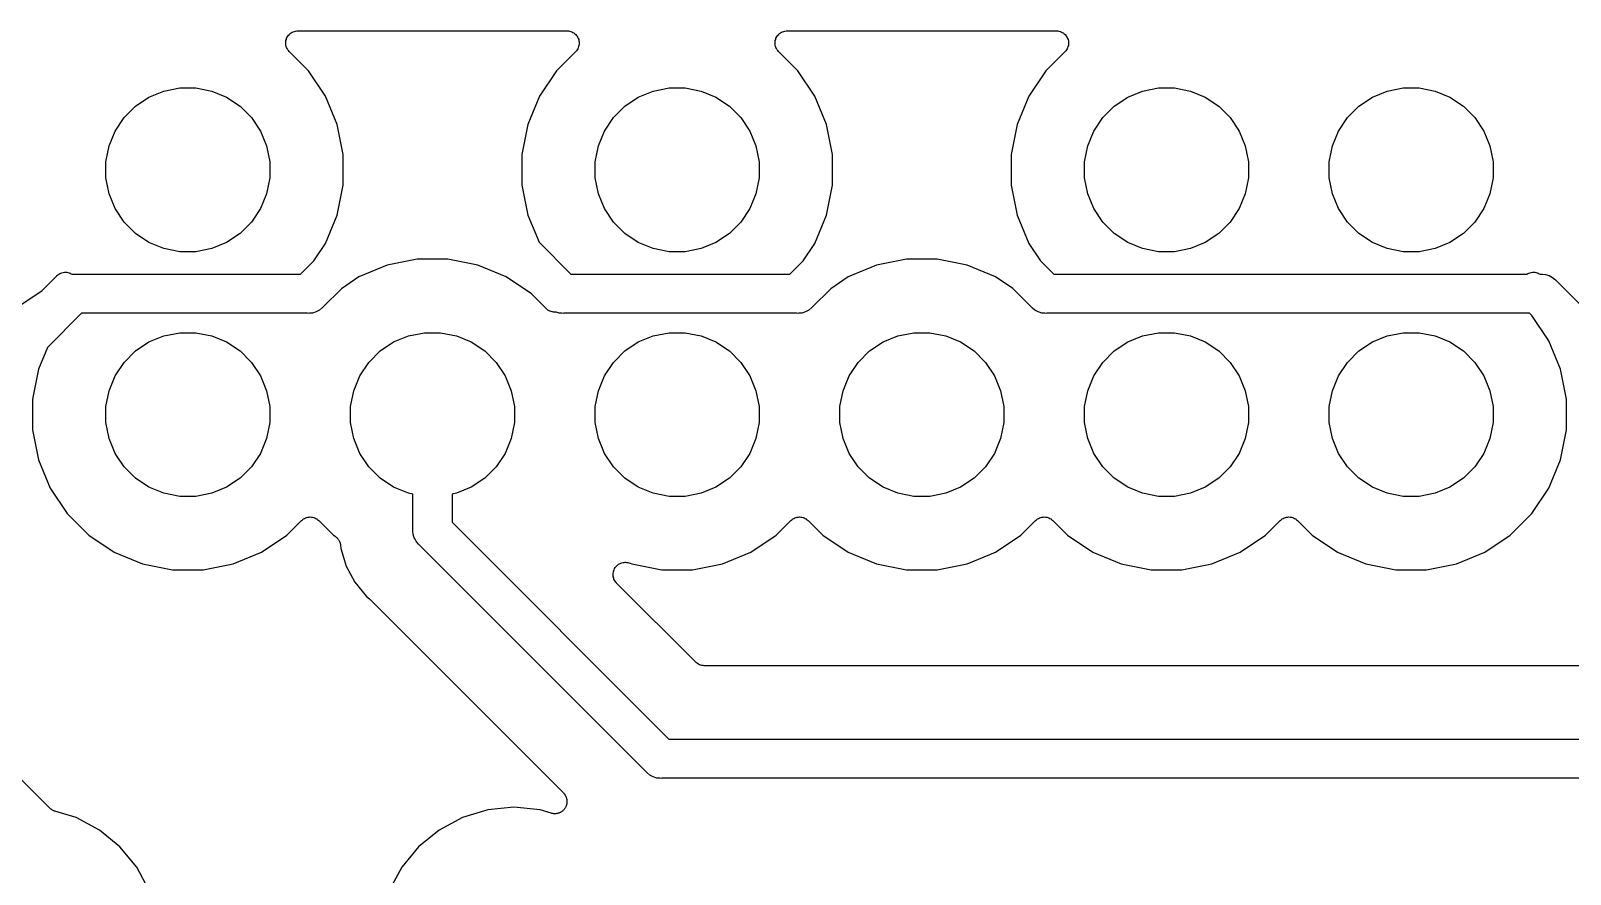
# Model space of a CAD drawing. Extents: x 122.4 to 185.8, y -118.8 to -64.3.
# Drawn here: x 161.35 to 177.33, y -73.08 to -64.33 of the extents above; entities that cross this region are included whole.
import ezdxf

# ---------------------------------------------------------------- set-up
doc = ezdxf.new("R2010")
doc.units = 0
doc.layers.add('BLACK', color=7, linetype='CONTINUOUS')

msp = doc.modelspace()

# ---------------------------------------------------------------- linework, layer by layer
at = {"layer": 'BLACK', "linetype": 'CONTINUOUS'}
for p, q in [((164.01, -64.4044), (164.016, -64.3937)), ((164.016, -64.3937), (164.022, -64.383)), ((164.022, -64.3826), (164.03, -64.3732)), ((164.022, -64.3828), (164.022, -64.3826)), ((164.022, -64.383), (164.022, -64.3828)), ((164.03, -64.3732), (164.038, -64.3639)), ((164.038, -64.3636), (164.048, -64.3559)), ((164.038, -64.3637), (164.038, -64.3636)), ((164.038, -64.3639), (164.038, -64.3637)), ((164.048, -64.3559), (164.057, -64.3482)), ((164.057, -64.348), (164.068, -64.3423)), ((164.057, -64.3481), (164.057, -64.348)), ((164.057, -64.3482), (164.057, -64.3481)), ((164.068, -64.3423), (164.079, -64.3366)), ((164.079, -64.3364), (164.091, -64.333)), ((164.079, -64.3365), (164.079, -64.3364)), ((164.079, -64.3366), (164.079, -64.3365)), ((164.091, -64.333), (164.103, -64.3294)), ((164.103, -64.3293), (164.115, -64.3282)), ((164.103, -64.3294), (164.103, -64.3293)), ((164.103, -64.3294), (164.103, -64.3294)), ((164.115, -64.3282), (164.127, -64.327)), ((164.127, -64.327), (166.921, -64.327)), ((166.921, -64.327), (166.922, -64.327)), ((166.922, -64.327), (166.922, -64.327)), ((166.922, -64.327), (166.922, -64.327)), ((166.922, -64.327), (166.922, -64.327)), ((166.922, -64.327), (166.935, -64.3284)), ((166.935, -64.3284), (166.947, -64.3297)), ((166.947, -64.3297), (166.947, -64.3297)), ((166.947, -64.3297), (166.947, -64.3298)), ((166.947, -64.3298), (166.959, -64.3335)), ((166.959, -64.3335), (166.97, -64.3371)), ((166.97, -64.3371), (166.97, -64.3372)), ((166.97, -64.3372), (166.971, -64.3373)), ((166.971, -64.3373), (166.982, -64.3432)), ((166.982, -64.3432), (166.992, -64.349)), ((166.992, -64.349), (166.992, -64.3491)), ((166.992, -64.3491), (166.992, -64.3492)), ((166.992, -64.3492), (167.002, -64.3572)), ((167.002, -64.3572), (167.011, -64.3648)), ((167.011, -64.3648), (167.011, -64.365)), ((167.011, -64.365), (167.011, -64.3651)), ((167.011, -64.3651), (167.019, -64.3748)), ((167.019, -64.3748), (167.027, -64.3841)), ((167.027, -64.3841), (167.027, -64.3843)), ((167.027, -64.3843), (167.027, -64.3845)), ((167.027, -64.3845), (167.033, -64.3954)), ((167.033, -64.3954), (167.038, -64.406)), ((169.09, -64.4044), (169.096, -64.3937)), ((169.096, -64.3937), (169.102, -64.383)), ((169.102, -64.3826), (169.11, -64.3732)), ((169.102, -64.3828), (169.102, -64.3826)), ((169.102, -64.383), (169.102, -64.3828)), ((169.11, -64.3732), (169.118, -64.3639)), ((169.118, -64.3636), (169.128, -64.3559)), ((169.118, -64.3637), (169.118, -64.3636)), ((169.118, -64.3639), (169.118, -64.3637)), ((169.128, -64.3559), (169.137, -64.3482)), ((169.137, -64.348), (169.148, -64.3423)), ((169.137, -64.3481), (169.137, -64.348)), ((169.137, -64.3482), (169.137, -64.3481)), ((169.148, -64.3423), (169.159, -64.3366)), ((169.159, -64.3364), (169.171, -64.333)), ((169.159, -64.3365), (169.159, -64.3364)), ((169.159, -64.3366), (169.159, -64.3365)), ((169.171, -64.333), (169.183, -64.3294)), ((169.183, -64.3293), (169.195, -64.3282)), ((169.183, -64.3294), (169.183, -64.3293)), ((169.183, -64.3294), (169.183, -64.3294)), ((169.195, -64.3282), (169.207, -64.327)), ((169.207, -64.327), (172.001, -64.327)), ((172.001, -64.327), (172.002, -64.327)), ((172.002, -64.327), (172.002, -64.327)), ((172.002, -64.327), (172.002, -64.327)), ((172.002, -64.327), (172.002, -64.327)), ((172.002, -64.327), (172.015, -64.3284)), ((172.015, -64.3284), (172.027, -64.3297)), ((172.027, -64.3297), (172.027, -64.3297)), ((172.027, -64.3297), (172.027, -64.3298)), ((172.027, -64.3298), (172.039, -64.3335)), ((172.039, -64.3335), (172.05, -64.3371)), ((172.05, -64.3371), (172.05, -64.3372)), ((172.05, -64.3372), (172.051, -64.3373)), ((172.051, -64.3373), (172.062, -64.3432)), ((172.062, -64.3432), (172.072, -64.349)), ((172.072, -64.349), (172.072, -64.3491)), ((172.072, -64.3491), (172.072, -64.3492)), ((172.072, -64.3492), (172.082, -64.3572)), ((172.082, -64.3572), (172.091, -64.3648)), ((172.091, -64.3648), (172.091, -64.365)), ((172.091, -64.365), (172.091, -64.3651)), ((172.091, -64.3651), (172.099, -64.3748)), ((172.099, -64.3748), (172.107, -64.3841)), ((172.107, -64.3841), (172.107, -64.3843)), ((172.107, -64.3843), (172.107, -64.3845)), ((172.107, -64.3845), (172.113, -64.3954)), ((172.113, -64.3954), (172.118, -64.406)), ((164, -64.4527), (164.002, -64.4406)), ((164, -64.4529), (164, -64.4527)), ((164, -64.4531), (164, -64.4529)), ((164.001, -64.4652), (164, -64.4531)), ((164.002, -64.4774), (164.001, -64.4652)), ((164.002, -64.4406), (164.003, -64.4285)), ((164.003, -64.4776), (164.002, -64.4774)), ((164.003, -64.428), (164.007, -64.4164)), ((164.003, -64.4282), (164.003, -64.428)), ((164.003, -64.4285), (164.003, -64.4282)), ((164.003, -64.4778), (164.003, -64.4776)), ((164.006, -64.4893), (164.003, -64.4778)), ((164.009, -64.5012), (164.006, -64.4893)), ((164.007, -64.4164), (164.01, -64.4048)), ((164.01, -64.5014), (164.009, -64.5012)), ((164.01, -64.4046), (164.01, -64.4044)), ((164.01, -64.4048), (164.01, -64.4046)), ((164.01, -64.5016), (164.01, -64.5014)), ((164.015, -64.5124), (164.01, -64.5016)), ((164.021, -64.5232), (164.015, -64.5124)), ((164.021, -64.5233), (164.021, -64.5232)), ((164.021, -64.5235), (164.021, -64.5233)), ((164.029, -64.533), (164.021, -64.5235)), ((164.036, -64.5425), (164.029, -64.533)), ((164.037, -64.5428), (164.036, -64.5425)), ((164.037, -64.5429), (164.037, -64.5428)), ((164.038, -64.5438), (164.037, -64.5429)), ((164.037, -64.5429), (164.037, -64.5429)), ((164.236, -64.7424), (164.038, -64.5438)), ((167.01, -64.5438), (166.812, -64.7424)), ((167.018, -64.5344), (167.01, -64.5438)), ((167.026, -64.525), (167.018, -64.5344)), ((167.032, -64.514), (167.026, -64.5246)), ((167.026, -64.5246), (167.026, -64.5248)), ((167.026, -64.5248), (167.026, -64.525)), ((167.038, -64.5032), (167.032, -64.514)), ((167.038, -64.406), (167.038, -64.4062)), ((167.038, -64.4062), (167.038, -64.4064)), ((167.038, -64.4064), (167.042, -64.4181)), ((167.041, -64.4913), (167.038, -64.5028)), ((167.038, -64.5028), (167.038, -64.503)), ((167.038, -64.503), (167.038, -64.5032)), ((167.045, -64.4795), (167.041, -64.4913)), ((167.042, -64.4181), (167.045, -64.4298)), ((167.045, -64.4298), (167.045, -64.43)), ((167.045, -64.43), (167.045, -64.4302)), ((167.045, -64.4302), (167.047, -64.4424)), ((167.046, -64.4671), (167.045, -64.4791)), ((167.045, -64.4791), (167.045, -64.4793)), ((167.045, -64.4793), (167.045, -64.4795)), ((167.048, -64.4549), (167.046, -64.4671)), ((167.047, -64.4424), (167.048, -64.4544)), ((167.048, -64.4544), (167.048, -64.4547)), ((167.048, -64.4547), (167.048, -64.4549)), ((169.08, -64.4527), (169.082, -64.4406)), ((169.08, -64.4529), (169.08, -64.4527)), ((169.08, -64.4531), (169.08, -64.4529)), ((169.081, -64.4652), (169.08, -64.4531)), ((169.082, -64.4774), (169.081, -64.4652)), ((169.082, -64.4406), (169.083, -64.4285)), ((169.083, -64.4776), (169.082, -64.4774)), ((169.083, -64.428), (169.087, -64.4164)), ((169.083, -64.4282), (169.083, -64.428)), ((169.083, -64.4285), (169.083, -64.4282)), ((169.083, -64.4778), (169.083, -64.4776)), ((169.086, -64.4893), (169.083, -64.4778)), ((169.089, -64.5012), (169.086, -64.4893)), ((169.087, -64.4164), (169.09, -64.4048)), ((169.09, -64.5014), (169.089, -64.5012)), ((169.09, -64.4046), (169.09, -64.4044)), ((169.09, -64.4048), (169.09, -64.4046)), ((169.09, -64.5016), (169.09, -64.5014)), ((169.095, -64.5124), (169.09, -64.5016)), ((169.101, -64.5232), (169.095, -64.5124)), ((169.101, -64.5233), (169.101, -64.5232)), ((169.101, -64.5235), (169.101, -64.5233)), ((169.109, -64.533), (169.101, -64.5235)), ((169.116, -64.5425), (169.109, -64.533)), ((169.117, -64.5428), (169.116, -64.5425)), ((169.117, -64.5429), (169.117, -64.5428)), ((169.118, -64.5438), (169.117, -64.5429)), ((169.117, -64.5429), (169.117, -64.5429)), ((169.316, -64.7424), (169.118, -64.5438)), ((172.09, -64.5438), (171.892, -64.7424)), ((172.098, -64.5344), (172.09, -64.5438)), ((172.106, -64.525), (172.098, -64.5344)), ((172.112, -64.514), (172.106, -64.5246)), ((172.106, -64.5246), (172.106, -64.5248)), ((172.106, -64.5248), (172.106, -64.525)), ((172.118, -64.5032), (172.112, -64.514)), ((172.118, -64.406), (172.118, -64.4062)), ((172.118, -64.4062), (172.118, -64.4064)), ((172.118, -64.4064), (172.122, -64.4181)), ((172.121, -64.4913), (172.118, -64.5028)), ((172.118, -64.5028), (172.118, -64.503)), ((172.118, -64.503), (172.118, -64.5032)), ((172.125, -64.4795), (172.121, -64.4913)), ((172.122, -64.4181), (172.125, -64.4298)), ((172.125, -64.4298), (172.125, -64.43)), ((172.125, -64.43), (172.125, -64.4302)), ((172.125, -64.4302), (172.127, -64.4424)), ((172.126, -64.4671), (172.125, -64.4791)), ((172.125, -64.4791), (172.125, -64.4793)), ((172.125, -64.4793), (172.125, -64.4795)), ((172.128, -64.4549), (172.126, -64.4671)), ((172.127, -64.4424), (172.128, -64.4544)), ((172.128, -64.4544), (172.128, -64.4547)), ((172.128, -64.4547), (172.128, -64.4549)), ((164.413, -65.0064), (164.236, -64.7424)), ((166.812, -64.7424), (166.635, -65.0064)), ((169.493, -65.0064), (169.316, -64.7424)), ((171.892, -64.7424), (171.715, -65.0064)), ((162.442, -65.1098), (162.581, -65.0167)), ((162.581, -65.0167), (162.736, -64.9527)), ((162.736, -64.9527), (162.9, -64.92)), ((162.9, -64.92), (163.068, -64.92)), ((163.068, -64.92), (163.232, -64.9527)), ((163.232, -64.9527), (163.387, -65.0167)), ((163.387, -65.0167), (163.526, -65.1098)), ((164.534, -65.2998), (164.413, -65.0064)), ((166.635, -65.0064), (166.514, -65.2998)), ((167.522, -65.1098), (167.661, -65.0167)), ((167.661, -65.0167), (167.816, -64.9527)), ((167.816, -64.9527), (167.98, -64.92)), ((167.98, -64.92), (168.148, -64.92)), ((168.148, -64.92), (168.312, -64.9527)), ((168.312, -64.9527), (168.467, -65.0167)), ((168.467, -65.0167), (168.606, -65.1098)), ((169.614, -65.2998), (169.493, -65.0064)), ((171.715, -65.0064), (171.594, -65.2998)), ((172.602, -65.1098), (172.741, -65.0167)), ((172.741, -65.0167), (172.896, -64.9527)), ((172.896, -64.9527), (173.06, -64.92)), ((173.06, -64.92), (173.228, -64.92)), ((173.228, -64.92), (173.392, -64.9527)), ((173.392, -64.9527), (173.547, -65.0167)), ((173.547, -65.0167), (173.686, -65.1098)), ((175.142, -65.1098), (175.281, -65.0167)), ((175.281, -65.0167), (175.436, -64.9527)), ((175.436, -64.9527), (175.6, -64.92)), ((175.6, -64.92), (175.768, -64.92)), ((175.768, -64.92), (175.932, -64.9527)), ((175.932, -64.9527), (176.087, -65.0167)), ((176.087, -65.0167), (176.226, -65.1098)), ((162.324, -65.2282), (162.442, -65.1098)), ((163.526, -65.1098), (163.644, -65.2282)), ((167.404, -65.2282), (167.522, -65.1098)), ((168.606, -65.1098), (168.724, -65.2282)), ((172.484, -65.2282), (172.602, -65.1098)), ((173.686, -65.1098), (173.804, -65.2282)), ((175.024, -65.2282), (175.142, -65.1098)), ((176.226, -65.1098), (176.344, -65.2282)), ((162.231, -65.3674), (162.324, -65.2282)), ((163.644, -65.2282), (163.737, -65.3674)), ((164.596, -65.6112), (164.534, -65.2998)), ((166.514, -65.2998), (166.452, -65.6112)), ((167.311, -65.3674), (167.404, -65.2282)), ((168.724, -65.2282), (168.817, -65.3674)), ((169.676, -65.6112), (169.614, -65.2998)), ((171.594, -65.2998), (171.532, -65.6112)), ((172.391, -65.3674), (172.484, -65.2282)), ((173.804, -65.2282), (173.897, -65.3674)), ((174.931, -65.3674), (175.024, -65.2282)), ((176.344, -65.2282), (176.437, -65.3674)), ((162.167, -65.5221), (162.231, -65.3674)), ((163.737, -65.3674), (163.801, -65.5221)), ((167.247, -65.5221), (167.311, -65.3674)), ((168.817, -65.3674), (168.881, -65.5221)), ((172.327, -65.5221), (172.391, -65.3674)), ((173.897, -65.3674), (173.961, -65.5221)), ((174.867, -65.5221), (174.931, -65.3674)), ((176.437, -65.3674), (176.501, -65.5221)), ((162.134, -65.6863), (162.167, -65.5221)), ((163.801, -65.5221), (163.834, -65.6863)), ((164.596, -65.9288), (164.596, -65.6112)), ((166.452, -65.6112), (166.452, -65.9288)), ((167.214, -65.6863), (167.247, -65.5221)), ((168.881, -65.5221), (168.914, -65.6863)), ((169.676, -65.9288), (169.676, -65.6112)), ((171.532, -65.6112), (171.532, -65.9288)), ((172.294, -65.6863), (172.327, -65.5221)), ((173.961, -65.5221), (173.994, -65.6863)), ((174.834, -65.6863), (174.867, -65.5221)), ((176.501, -65.5221), (176.534, -65.6863)), ((162.134, -65.8537), (162.134, -65.6863)), ((163.834, -65.6863), (163.834, -65.8537)), ((167.214, -65.8537), (167.214, -65.6863)), ((168.914, -65.6863), (168.914, -65.8537)), ((172.294, -65.8537), (172.294, -65.6863)), ((173.994, -65.6863), (173.994, -65.8537)), ((174.834, -65.8537), (174.834, -65.6863)), ((176.534, -65.6863), (176.534, -65.8537)), ((162.167, -66.0179), (162.134, -65.8537)), ((163.834, -65.8537), (163.801, -66.0179)), ((164.534, -66.2402), (164.596, -65.9288)), ((166.452, -65.9288), (166.514, -66.2402)), ((167.247, -66.0179), (167.214, -65.8537)), ((168.914, -65.8537), (168.881, -66.0179)), ((169.614, -66.2402), (169.676, -65.9288)), ((171.532, -65.9288), (171.594, -66.2402)), ((172.327, -66.0179), (172.294, -65.8537)), ((173.994, -65.8537), (173.961, -66.0179)), ((174.867, -66.0179), (174.834, -65.8537)), ((176.534, -65.8537), (176.501, -66.0179)), ((162.231, -66.1726), (162.167, -66.0179)), ((163.801, -66.0179), (163.737, -66.1726)), ((167.311, -66.1726), (167.247, -66.0179)), ((168.881, -66.0179), (168.817, -66.1726)), ((172.391, -66.1726), (172.327, -66.0179)), ((173.961, -66.0179), (173.897, -66.1726)), ((174.931, -66.1726), (174.867, -66.0179)), ((176.501, -66.0179), (176.437, -66.1726)), ((162.324, -66.3118), (162.231, -66.1726)), ((162.442, -66.4302), (162.324, -66.3118)), ((163.644, -66.3118), (163.526, -66.4302)), ((163.737, -66.1726), (163.644, -66.3118)), ((164.413, -66.5336), (164.534, -66.2402)), ((166.514, -66.2402), (166.63, -66.5208)), ((167.404, -66.3118), (167.311, -66.1726)), ((167.522, -66.4302), (167.404, -66.3118)), ((168.724, -66.3118), (168.606, -66.4302)), ((168.817, -66.1726), (168.724, -66.3118)), ((169.493, -66.5336), (169.614, -66.2402)), ((171.594, -66.2402), (171.715, -66.5336)), ((172.484, -66.3118), (172.391, -66.1726)), ((172.602, -66.4302), (172.484, -66.3118)), ((173.804, -66.3118), (173.686, -66.4302)), ((173.897, -66.1726), (173.804, -66.3118)), ((175.024, -66.3118), (174.931, -66.1726)), ((175.142, -66.4302), (175.024, -66.3118)), ((176.344, -66.3118), (176.226, -66.4302)), ((176.437, -66.1726), (176.344, -66.3118)), ((162.581, -66.5233), (162.442, -66.4302)), ((163.526, -66.4302), (163.387, -66.5233)), ((167.661, -66.5233), (167.522, -66.4302)), ((168.606, -66.4302), (168.467, -66.5233)), ((172.741, -66.5233), (172.602, -66.4302)), ((173.686, -66.4302), (173.547, -66.5233)), ((175.281, -66.5233), (175.142, -66.4302)), ((176.226, -66.4302), (176.087, -66.5233)), ((162.736, -66.5873), (162.581, -66.5233)), ((162.9, -66.62), (162.736, -66.5873)), ((163.068, -66.62), (162.9, -66.62)), ((163.232, -66.5873), (163.068, -66.62)), ((163.387, -66.5233), (163.232, -66.5873)), ((164.291, -66.716), (164.413, -66.5336)), ((166.63, -66.5208), (166.962, -66.8528)), ((167.816, -66.5873), (167.661, -66.5233)), ((167.98, -66.62), (167.816, -66.5873)), ((168.148, -66.62), (167.98, -66.62)), ((168.312, -66.5873), (168.148, -66.62)), ((168.467, -66.5233), (168.312, -66.5873)), ((169.371, -66.716), (169.493, -66.5336)), ((171.715, -66.5336), (171.837, -66.716)), ((172.896, -66.5873), (172.741, -66.5233)), ((173.06, -66.62), (172.896, -66.5873)), ((173.228, -66.62), (173.06, -66.62)), ((173.392, -66.5873), (173.228, -66.62)), ((173.547, -66.5233), (173.392, -66.5873)), ((175.436, -66.5873), (175.281, -66.5233)), ((175.6, -66.62), (175.436, -66.5873)), ((175.768, -66.62), (175.6, -66.62)), ((175.932, -66.5873), (175.768, -66.62)), ((176.087, -66.5233), (175.932, -66.5873)), ((164.154, -66.8528), (164.291, -66.716)), ((165.054, -66.7599), (164.76, -66.8815)), ((165.365, -66.698), (165.054, -66.7599)), ((165.683, -66.698), (165.365, -66.698)), ((165.994, -66.7599), (165.683, -66.698)), ((166.288, -66.8815), (165.994, -66.7599)), ((169.234, -66.8528), (169.371, -66.716)), ((170.134, -66.7599), (169.84, -66.8815)), ((170.445, -66.698), (170.134, -66.7599)), ((170.763, -66.698), (170.445, -66.698)), ((171.074, -66.7599), (170.763, -66.698)), ((171.368, -66.8815), (171.074, -66.7599)), ((171.837, -66.716), (171.974, -66.8528)), ((161.472, -67.0221), (161.624, -66.8695)), ((161.624, -66.8695), (161.625, -66.8689)), ((161.625, -66.8683), (161.635, -66.8608)), ((161.625, -66.8689), (161.625, -66.8683)), ((161.625, -66.8689), (161.625, -66.8689)), ((161.625, -66.8689), (161.625, -66.8689)), ((161.635, -66.8608), (161.644, -66.8533)), ((161.644, -66.8531), (161.645, -66.8528)), ((161.644, -66.8533), (161.644, -66.8531)), ((161.645, -66.8528), (161.655, -66.8473)), ((161.655, -66.8473), (161.666, -66.8417)), ((161.666, -66.8416), (161.667, -66.8414)), ((161.666, -66.8417), (161.666, -66.8416)), ((161.667, -66.8414), (161.678, -66.838)), ((161.678, -66.838), (161.69, -66.8347)), ((161.69, -66.8346), (161.691, -66.8345)), ((161.69, -66.8347), (161.69, -66.8346)), ((161.691, -66.8345), (161.703, -66.8334)), ((161.703, -66.8334), (161.714, -66.8323)), ((161.714, -66.8323), (161.715, -66.8324)), ((161.715, -66.8324), (161.715, -66.8323)), ((161.715, -66.8323), (161.727, -66.8336)), ((161.727, -66.8336), (161.739, -66.8348)), ((161.739, -66.8348), (161.74, -66.835)), ((161.74, -66.835), (161.74, -66.835)), ((161.74, -66.835), (161.751, -66.8386)), ((161.751, -66.8386), (161.763, -66.8421)), ((161.763, -66.8421), (161.763, -66.8423)), ((161.763, -66.8423), (161.764, -66.8424)), ((161.764, -66.8424), (161.774, -66.8482)), ((161.774, -66.8482), (161.784, -66.8532)), ((161.784, -66.8532), (161.788, -66.8528)), ((161.788, -66.8528), (161.798, -66.8518)), ((161.788, -66.8528), (161.788, -66.8528)), ((161.798, -66.8518), (161.808, -66.8528)), ((161.808, -66.8528), (164.154, -66.8528)), ((164.76, -66.8815), (164.578, -67.0034)), ((166.552, -67.0579), (166.288, -66.8815)), ((166.962, -66.8528), (169.234, -66.8528)), ((169.84, -66.8815), (169.658, -67.0034)), ((171.55, -67.0033), (171.368, -66.8815)), ((171.974, -66.8528), (176.885, -66.8528)), ((176.885, -66.8528), (176.895, -66.8473)), ((176.895, -66.8473), (176.906, -66.8417)), ((176.906, -66.8416), (176.907, -66.8414)), ((176.906, -66.8417), (176.906, -66.8416)), ((176.907, -66.8414), (176.918, -66.838)), ((176.918, -66.838), (176.93, -66.8347)), ((176.93, -66.8346), (176.931, -66.8345)), ((176.93, -66.8347), (176.93, -66.8346)), ((176.931, -66.8345), (176.943, -66.8334)), ((176.943, -66.8334), (176.954, -66.8323)), ((176.954, -66.8323), (176.955, -66.8324)), ((176.955, -66.8324), (176.955, -66.8323)), ((176.955, -66.8323), (176.967, -66.8336)), ((176.967, -66.8336), (176.979, -66.8348)), ((176.979, -66.8348), (176.98, -66.835)), ((176.98, -66.835), (176.98, -66.835)), ((176.98, -66.835), (176.991, -66.8386)), ((176.991, -66.8386), (177.003, -66.8421)), ((177.003, -66.8421), (177.003, -66.8423)), ((177.003, -66.8423), (177.004, -66.8424)), ((177.004, -66.8424), (177.014, -66.8482)), ((177.014, -66.8482), (177.023, -66.8528)), ((177.023, -66.8528), (177.028, -66.8528)), ((177.028, -66.8528), (177.038, -66.8518)), ((177.038, -66.8518), (177.048, -66.8528)), ((177.048, -66.8528), (177.048, -66.8528)), ((177.048, -66.8528), (177.078, -66.8557)), ((177.078, -66.8557), (177.116, -66.8674)), ((177.116, -66.8674), (177.151, -66.8862)), ((177.151, -66.8862), (177.182, -66.9116)), ((177.182, -66.9116), (177.189, -66.9194)), ((177.189, -66.9194), (177.473, -67.2038)), ((161.208, -67.1985), (161.472, -67.0221)), ((164.578, -67.0034), (164.389, -67.1926)), ((166.704, -67.2105), (166.552, -67.0579)), ((169.658, -67.0034), (169.469, -67.1926)), ((171.739, -67.1926), (171.55, -67.0033)), ((161.882, -67.2592), (161.528, -67.6138)), ((164.228, -67.2592), (161.882, -67.2592)), ((164.238, -67.2602), (164.228, -67.2592)), ((164.248, -67.2592), (164.238, -67.2602)), ((164.278, -67.2563), (164.248, -67.2592)), ((164.248, -67.2592), (164.248, -67.2592)), ((164.316, -67.2446), (164.278, -67.2563)), ((164.351, -67.2258), (164.316, -67.2446)), ((164.382, -67.2004), (164.351, -67.2258)), ((164.389, -67.1926), (164.382, -67.2004)), ((166.713, -67.218), (166.704, -67.2105)), ((166.723, -67.2257), (166.713, -67.218)), ((166.723, -67.2259), (166.723, -67.2257)), ((166.723, -67.2262), (166.723, -67.2259)), ((166.734, -67.2319), (166.723, -67.2262)), ((166.744, -67.2376), (166.734, -67.2319)), ((166.745, -67.2377), (166.744, -67.2376)), ((166.745, -67.2379), (166.745, -67.2377)), ((166.757, -67.2414), (166.745, -67.2379)), ((166.768, -67.245), (166.757, -67.2414)), ((166.769, -67.2452), (166.768, -67.245)), ((166.768, -67.245), (166.768, -67.245)), ((166.781, -67.2464), (166.769, -67.2452)), ((166.793, -67.2477), (166.781, -67.2464)), ((166.794, -67.2477), (166.793, -67.2476)), ((166.793, -67.2476), (166.793, -67.2477)), ((166.805, -67.2466), (166.794, -67.2477)), ((166.806, -67.2465), (166.805, -67.2466)), ((166.809, -67.2473), (166.806, -67.2465)), ((166.838, -67.2563), (166.809, -67.2473)), ((166.868, -67.2592), (166.838, -67.2563)), ((166.878, -67.2602), (166.868, -67.2592)), ((166.868, -67.2592), (166.868, -67.2592)), ((166.888, -67.2592), (166.878, -67.2602)), ((169.308, -67.2592), (166.888, -67.2592)), ((169.318, -67.2602), (169.308, -67.2592)), ((169.328, -67.2592), (169.318, -67.2602)), ((169.358, -67.2563), (169.328, -67.2592)), ((169.328, -67.2592), (169.328, -67.2592)), ((169.396, -67.2446), (169.358, -67.2563)), ((169.431, -67.2258), (169.396, -67.2446)), ((169.462, -67.2004), (169.431, -67.2258)), ((169.469, -67.1926), (169.462, -67.2004)), ((171.746, -67.2004), (171.739, -67.1926)), ((171.753, -67.2067), (171.746, -67.2004)), ((171.777, -67.2258), (171.753, -67.2067)), ((171.812, -67.2446), (171.777, -67.2258)), ((171.821, -67.2473), (171.812, -67.2446)), ((171.85, -67.2563), (171.821, -67.2473)), ((171.88, -67.2592), (171.85, -67.2563)), ((171.89, -67.2602), (171.88, -67.2592)), ((171.88, -67.2592), (171.88, -67.2592)), ((171.9, -67.2592), (171.89, -67.2602)), ((176.913, -67.2592), (171.9, -67.2592)), ((176.936, -67.2824), (176.913, -67.2592)), ((177.113, -67.5464), (176.936, -67.2824)), ((162.442, -67.6498), (162.581, -67.5567)), ((162.581, -67.5567), (162.736, -67.4927)), ((162.736, -67.4927), (162.9, -67.46)), ((162.9, -67.46), (163.068, -67.46)), ((163.068, -67.46), (163.232, -67.4927)), ((163.232, -67.4927), (163.387, -67.5567)), ((163.387, -67.5567), (163.526, -67.6498)), ((164.982, -67.6498), (165.121, -67.5567)), ((165.121, -67.5567), (165.276, -67.4927)), ((165.276, -67.4927), (165.44, -67.46)), ((165.44, -67.46), (165.608, -67.46)), ((165.608, -67.46), (165.772, -67.4927)), ((165.772, -67.4927), (165.927, -67.5567)), ((165.927, -67.5567), (166.066, -67.6498)), ((167.522, -67.6498), (167.661, -67.5567)), ((167.661, -67.5567), (167.816, -67.4927)), ((167.816, -67.4927), (167.98, -67.46)), ((167.98, -67.46), (168.148, -67.46)), ((168.148, -67.46), (168.312, -67.4927)), ((168.312, -67.4927), (168.467, -67.5567)), ((168.467, -67.5567), (168.606, -67.6498)), ((170.062, -67.6498), (170.201, -67.5567)), ((170.201, -67.5567), (170.356, -67.4927)), ((170.356, -67.4927), (170.52, -67.46)), ((170.52, -67.46), (170.688, -67.46)), ((170.688, -67.46), (170.852, -67.4927)), ((170.852, -67.4927), (171.007, -67.5567)), ((171.007, -67.5567), (171.146, -67.6498)), ((172.602, -67.6498), (172.741, -67.5567)), ((172.741, -67.5567), (172.896, -67.4927)), ((172.896, -67.4927), (173.06, -67.46)), ((173.06, -67.46), (173.228, -67.46)), ((173.228, -67.46), (173.392, -67.4927)), ((173.392, -67.4927), (173.547, -67.5567)), ((173.547, -67.5567), (173.686, -67.6498)), ((175.142, -67.6498), (175.281, -67.5567)), ((175.281, -67.5567), (175.436, -67.4927)), ((175.436, -67.4927), (175.6, -67.46)), ((175.6, -67.46), (175.768, -67.46)), ((175.768, -67.46), (175.932, -67.4927)), ((175.932, -67.4927), (176.087, -67.5567)), ((176.087, -67.5567), (176.226, -67.6498)), ((177.234, -67.8398), (177.113, -67.5464)), ((161.528, -67.6138), (161.434, -67.8398)), ((162.324, -67.7682), (162.442, -67.6498)), ((163.526, -67.6498), (163.644, -67.7682)), ((164.864, -67.7682), (164.982, -67.6498)), ((166.066, -67.6498), (166.184, -67.7682)), ((167.404, -67.7682), (167.522, -67.6498)), ((168.606, -67.6498), (168.724, -67.7682)), ((169.944, -67.7682), (170.062, -67.6498)), ((171.146, -67.6498), (171.264, -67.7682)), ((172.484, -67.7682), (172.602, -67.6498)), ((173.686, -67.6498), (173.804, -67.7682)), ((175.024, -67.7682), (175.142, -67.6498)), ((176.226, -67.6498), (176.344, -67.7682)), ((161.434, -67.8398), (161.372, -68.1512)), ((162.167, -68.0621), (162.231, -67.9074)), ((162.231, -67.9074), (162.324, -67.7682)), ((163.644, -67.7682), (163.737, -67.9074)), ((163.737, -67.9074), (163.801, -68.0621)), ((164.707, -68.0621), (164.771, -67.9074)), ((164.771, -67.9074), (164.864, -67.7682)), ((166.184, -67.7682), (166.277, -67.9074)), ((166.277, -67.9074), (166.341, -68.0621)), ((167.247, -68.0621), (167.311, -67.9074)), ((167.311, -67.9074), (167.404, -67.7682)), ((168.724, -67.7682), (168.817, -67.9074)), ((168.817, -67.9074), (168.881, -68.0621)), ((169.787, -68.0621), (169.851, -67.9074)), ((169.851, -67.9074), (169.944, -67.7682)), ((171.264, -67.7682), (171.357, -67.9074)), ((171.357, -67.9074), (171.421, -68.0621)), ((172.327, -68.0621), (172.391, -67.9074)), ((172.391, -67.9074), (172.484, -67.7682)), ((173.804, -67.7682), (173.897, -67.9074)), ((173.897, -67.9074), (173.961, -68.0621)), ((174.867, -68.0621), (174.931, -67.9074)), ((174.931, -67.9074), (175.024, -67.7682)), ((176.344, -67.7682), (176.437, -67.9074)), ((176.437, -67.9074), (176.501, -68.0621)), ((177.296, -68.1512), (177.234, -67.8398)), ((162.134, -68.2263), (162.167, -68.0621)), ((163.801, -68.0621), (163.834, -68.2263)), ((164.674, -68.2263), (164.707, -68.0621)), ((166.341, -68.0621), (166.374, -68.2263)), ((167.214, -68.2263), (167.247, -68.0621)), ((168.881, -68.0621), (168.914, -68.2263)), ((169.754, -68.2263), (169.787, -68.0621)), ((171.421, -68.0621), (171.454, -68.2263)), ((172.294, -68.2263), (172.327, -68.0621)), ((173.961, -68.0621), (173.994, -68.2263)), ((174.834, -68.2263), (174.867, -68.0621)), ((176.501, -68.0621), (176.534, -68.2263)), ((161.372, -68.1512), (161.372, -68.4688)), ((162.134, -68.3937), (162.134, -68.2263)), ((163.834, -68.2263), (163.834, -68.3937)), ((164.674, -68.3937), (164.674, -68.2263)), ((166.374, -68.2263), (166.374, -68.3937)), ((167.214, -68.3937), (167.214, -68.2263)), ((168.914, -68.2263), (168.914, -68.3937)), ((169.754, -68.3937), (169.754, -68.2263)), ((171.454, -68.2263), (171.454, -68.3937)), ((172.294, -68.3937), (172.294, -68.2263)), ((173.994, -68.2263), (173.994, -68.3937)), ((174.834, -68.3937), (174.834, -68.2263)), ((176.534, -68.2263), (176.534, -68.3937)), ((177.296, -68.4688), (177.296, -68.1512)), ((162.167, -68.5579), (162.134, -68.3937)), ((163.834, -68.3937), (163.801, -68.5579)), ((164.707, -68.5579), (164.674, -68.3937)), ((166.374, -68.3937), (166.341, -68.5579)), ((167.247, -68.5579), (167.214, -68.3937)), ((168.914, -68.3937), (168.881, -68.5579)), ((169.787, -68.5579), (169.754, -68.3937)), ((171.454, -68.3937), (171.421, -68.5579)), ((172.327, -68.5579), (172.294, -68.3937)), ((173.994, -68.3937), (173.961, -68.5579)), ((174.867, -68.5579), (174.834, -68.3937)), ((176.534, -68.3937), (176.501, -68.5579)), ((161.372, -68.4688), (161.434, -68.7802)), ((162.231, -68.7126), (162.167, -68.5579)), ((163.801, -68.5579), (163.737, -68.7126)), ((164.771, -68.7126), (164.707, -68.5579)), ((166.341, -68.5579), (166.277, -68.7126)), ((167.311, -68.7126), (167.247, -68.5579)), ((168.881, -68.5579), (168.817, -68.7126)), ((169.851, -68.7126), (169.787, -68.5579)), ((171.421, -68.5579), (171.357, -68.7126)), ((172.391, -68.7126), (172.327, -68.5579)), ((173.961, -68.5579), (173.897, -68.7126)), ((174.931, -68.7126), (174.867, -68.5579)), ((176.501, -68.5579), (176.437, -68.7126)), ((177.234, -68.7802), (177.296, -68.4688)), ((162.324, -68.8518), (162.231, -68.7126)), ((163.737, -68.7126), (163.644, -68.8518)), ((164.864, -68.8518), (164.771, -68.7126)), ((166.277, -68.7126), (166.184, -68.8518)), ((167.404, -68.8518), (167.311, -68.7126)), ((168.817, -68.7126), (168.724, -68.8518)), ((169.944, -68.8518), (169.851, -68.7126)), ((171.357, -68.7126), (171.264, -68.8518)), ((172.484, -68.8518), (172.391, -68.7126)), ((173.897, -68.7126), (173.804, -68.8518)), ((175.024, -68.8518), (174.931, -68.7126)), ((176.437, -68.7126), (176.344, -68.8518)), ((161.434, -68.7802), (161.555, -69.0736)), ((162.442, -68.9702), (162.324, -68.8518)), ((163.644, -68.8518), (163.526, -68.9702)), ((164.982, -68.9702), (164.864, -68.8518)), ((166.184, -68.8518), (166.066, -68.9702)), ((167.522, -68.9702), (167.404, -68.8518)), ((168.724, -68.8518), (168.606, -68.9702)), ((170.062, -68.9702), (169.944, -68.8518)), ((171.264, -68.8518), (171.146, -68.9702)), ((172.602, -68.9702), (172.484, -68.8518)), ((173.804, -68.8518), (173.686, -68.9702)), ((175.142, -68.9702), (175.024, -68.8518)), ((176.344, -68.8518), (176.226, -68.9702)), ((177.113, -69.0736), (177.234, -68.7802)), ((162.581, -69.0633), (162.442, -68.9702)), ((163.526, -68.9702), (163.387, -69.0633)), ((165.121, -69.0633), (164.982, -68.9702)), ((166.066, -68.9702), (165.927, -69.0633)), ((167.661, -69.0633), (167.522, -68.9702)), ((168.606, -68.9702), (168.467, -69.0633)), ((170.201, -69.0633), (170.062, -68.9702)), ((171.146, -68.9702), (171.007, -69.0633)), ((172.741, -69.0633), (172.602, -68.9702)), ((173.686, -68.9702), (173.547, -69.0633)), ((175.281, -69.0633), (175.142, -68.9702)), ((176.226, -68.9702), (176.087, -69.0633)), ((161.555, -69.0736), (161.732, -69.3376)), ((162.736, -69.1273), (162.581, -69.0633)), ((162.9, -69.16), (162.736, -69.1273)), ((163.068, -69.16), (162.9, -69.16)), ((163.232, -69.1273), (163.068, -69.16)), ((163.387, -69.0633), (163.232, -69.1273)), ((165.276, -69.1273), (165.121, -69.0633)), ((165.321, -69.1362), (165.276, -69.1273)), ((165.321, -69.502), (165.321, -69.1362)), ((165.772, -69.1273), (165.727, -69.1362)), ((165.727, -69.1362), (165.727, -69.4278)), ((165.927, -69.0633), (165.772, -69.1273)), ((167.816, -69.1273), (167.661, -69.0633)), ((167.98, -69.16), (167.816, -69.1273)), ((168.148, -69.16), (167.98, -69.16)), ((168.312, -69.1273), (168.148, -69.16)), ((168.467, -69.0633), (168.312, -69.1273)), ((170.356, -69.1273), (170.201, -69.0633)), ((170.52, -69.16), (170.356, -69.1273)), ((170.688, -69.16), (170.52, -69.16)), ((170.852, -69.1273), (170.688, -69.16)), ((171.007, -69.0633), (170.852, -69.1273)), ((172.896, -69.1273), (172.741, -69.0633)), ((173.06, -69.16), (172.896, -69.1273)), ((173.228, -69.16), (173.06, -69.16)), ((173.392, -69.1273), (173.228, -69.16)), ((173.547, -69.0633), (173.392, -69.1273)), ((175.436, -69.1273), (175.281, -69.0633)), ((175.6, -69.16), (175.436, -69.1273)), ((175.768, -69.16), (175.6, -69.16)), ((175.932, -69.1273), (175.768, -69.16)), ((176.087, -69.0633), (175.932, -69.1273)), ((176.936, -69.3376), (177.113, -69.0736)), ((161.732, -69.3376), (161.956, -69.5621)), ((176.712, -69.5621), (176.936, -69.3376)), ((164.012, -69.5621), (164.164, -69.4095)), ((164.164, -69.4095), (164.165, -69.4089)), ((164.165, -69.4083), (164.175, -69.4008)), ((164.165, -69.4089), (164.165, -69.4083)), ((164.165, -69.4089), (164.165, -69.4089)), ((164.165, -69.4089), (164.165, -69.4089)), ((164.175, -69.4008), (164.184, -69.3933)), ((164.184, -69.3931), (164.185, -69.3928)), ((164.184, -69.3933), (164.184, -69.3931)), ((164.185, -69.3928), (164.195, -69.3873)), ((164.195, -69.3873), (164.206, -69.3817)), ((164.206, -69.3816), (164.207, -69.3814)), ((164.206, -69.3817), (164.206, -69.3816)), ((164.207, -69.3814), (164.218, -69.378)), ((164.218, -69.378), (164.23, -69.3747)), ((164.23, -69.3746), (164.231, -69.3745)), ((164.23, -69.3747), (164.23, -69.3746)), ((164.231, -69.3745), (164.243, -69.3734)), ((164.243, -69.3734), (164.254, -69.3723)), ((164.254, -69.3723), (164.255, -69.3724)), ((164.255, -69.3724), (164.255, -69.3723)), ((164.255, -69.3723), (164.267, -69.3736)), ((164.267, -69.3736), (164.279, -69.3748)), ((164.279, -69.3748), (164.28, -69.375)), ((164.28, -69.375), (164.28, -69.375)), ((164.28, -69.375), (164.291, -69.3786)), ((164.291, -69.3786), (164.303, -69.3821)), ((164.303, -69.3821), (164.303, -69.3823)), ((164.303, -69.3823), (164.304, -69.3824)), ((164.304, -69.3824), (164.314, -69.3882)), ((164.314, -69.3882), (164.325, -69.3938)), ((164.325, -69.3938), (164.325, -69.3941)), ((164.325, -69.3941), (164.325, -69.3943)), ((164.325, -69.3943), (164.335, -69.402)), ((164.335, -69.402), (164.344, -69.4095)), ((164.344, -69.4095), (164.496, -69.5621)), ((165.32, -69.512), (165.321, -69.502)), ((165.321, -69.522), (165.32, -69.512)), ((165.727, -69.4278), (167.978, -71.6788)), ((169.092, -69.5621), (169.244, -69.4095)), ((169.244, -69.4095), (169.245, -69.4089)), ((169.245, -69.4083), (169.255, -69.4008)), ((169.245, -69.4089), (169.245, -69.4083)), ((169.245, -69.4089), (169.245, -69.4089)), ((169.245, -69.4089), (169.245, -69.4089)), ((169.255, -69.4008), (169.264, -69.3933)), ((169.264, -69.3931), (169.265, -69.3928)), ((169.264, -69.3933), (169.264, -69.3931)), ((169.265, -69.3928), (169.275, -69.3873)), ((169.275, -69.3873), (169.286, -69.3817)), ((169.286, -69.3816), (169.287, -69.3814)), ((169.286, -69.3817), (169.286, -69.3816)), ((169.287, -69.3814), (169.298, -69.378)), ((169.298, -69.378), (169.31, -69.3747)), ((169.31, -69.3746), (169.311, -69.3745)), ((169.31, -69.3747), (169.31, -69.3746)), ((169.311, -69.3745), (169.323, -69.3734)), ((169.323, -69.3734), (169.334, -69.3723)), ((169.334, -69.3723), (169.335, -69.3724)), ((169.335, -69.3724), (169.335, -69.3723)), ((169.335, -69.3723), (169.347, -69.3736)), ((169.347, -69.3736), (169.359, -69.3748)), ((169.359, -69.3748), (169.36, -69.375)), ((169.36, -69.375), (169.36, -69.375)), ((169.36, -69.375), (169.371, -69.3786)), ((169.371, -69.3786), (169.383, -69.3821)), ((169.383, -69.3821), (169.383, -69.3823)), ((169.383, -69.3823), (169.384, -69.3824)), ((169.384, -69.3824), (169.394, -69.3882)), ((169.394, -69.3882), (169.405, -69.3938)), ((169.405, -69.3938), (169.405, -69.3941)), ((169.405, -69.3941), (169.405, -69.3943)), ((169.405, -69.3943), (169.415, -69.402)), ((169.415, -69.402), (169.424, -69.4095)), ((169.424, -69.4095), (169.576, -69.5621)), ((171.632, -69.5621), (171.784, -69.4095)), ((171.784, -69.4095), (171.785, -69.4089)), ((171.785, -69.4083), (171.795, -69.4008)), ((171.785, -69.4089), (171.785, -69.4083)), ((171.785, -69.4089), (171.785, -69.4089)), ((171.785, -69.4089), (171.785, -69.4089)), ((171.795, -69.4008), (171.804, -69.3933)), ((171.804, -69.3931), (171.805, -69.3928)), ((171.804, -69.3933), (171.804, -69.3931)), ((171.805, -69.3928), (171.815, -69.3873)), ((171.815, -69.3873), (171.826, -69.3817)), ((171.826, -69.3816), (171.827, -69.3814)), ((171.826, -69.3817), (171.826, -69.3816)), ((171.827, -69.3814), (171.838, -69.378)), ((171.838, -69.378), (171.85, -69.3747)), ((171.85, -69.3746), (171.851, -69.3745)), ((171.85, -69.3747), (171.85, -69.3746)), ((171.851, -69.3745), (171.863, -69.3734)), ((171.863, -69.3734), (171.874, -69.3723)), ((171.874, -69.3723), (171.875, -69.3724)), ((171.875, -69.3724), (171.875, -69.3723)), ((171.875, -69.3723), (171.887, -69.3736)), ((171.887, -69.3736), (171.899, -69.3748)), ((171.899, -69.3748), (171.9, -69.375)), ((171.9, -69.375), (171.9, -69.375)), ((171.9, -69.375), (171.911, -69.3786)), ((171.911, -69.3786), (171.923, -69.3821)), ((171.923, -69.3821), (171.923, -69.3823)), ((171.923, -69.3823), (171.924, -69.3824)), ((171.924, -69.3824), (171.934, -69.3882)), ((171.934, -69.3882), (171.945, -69.3938)), ((171.945, -69.3938), (171.945, -69.3941)), ((171.945, -69.3941), (171.945, -69.3943)), ((171.945, -69.3943), (171.955, -69.402)), ((171.955, -69.402), (171.964, -69.4095)), ((171.964, -69.4095), (172.116, -69.5621)), ((174.172, -69.5621), (174.324, -69.4095)), ((174.324, -69.4095), (174.325, -69.4089)), ((174.325, -69.4083), (174.335, -69.4008)), ((174.325, -69.4089), (174.325, -69.4083)), ((174.325, -69.4089), (174.325, -69.4089)), ((174.325, -69.4089), (174.325, -69.4089)), ((174.335, -69.4008), (174.344, -69.3933)), ((174.344, -69.3931), (174.345, -69.3928)), ((174.344, -69.3933), (174.344, -69.3931)), ((174.345, -69.3928), (174.355, -69.3873)), ((174.355, -69.3873), (174.366, -69.3817)), ((174.366, -69.3816), (174.367, -69.3814)), ((174.366, -69.3817), (174.366, -69.3816)), ((174.367, -69.3814), (174.378, -69.378)), ((174.378, -69.378), (174.39, -69.3747)), ((174.39, -69.3746), (174.391, -69.3745)), ((174.39, -69.3747), (174.39, -69.3746)), ((174.391, -69.3745), (174.403, -69.3734)), ((174.403, -69.3734), (174.414, -69.3723)), ((174.414, -69.3723), (174.415, -69.3724)), ((174.415, -69.3724), (174.415, -69.3723)), ((174.415, -69.3723), (174.427, -69.3736)), ((174.427, -69.3736), (174.439, -69.3748)), ((174.439, -69.3748), (174.44, -69.375)), ((174.44, -69.375), (174.44, -69.375)), ((174.44, -69.375), (174.451, -69.3786)), ((174.451, -69.3786), (174.463, -69.3821)), ((174.463, -69.3821), (174.463, -69.3823)), ((174.463, -69.3823), (174.464, -69.3824)), ((174.464, -69.3824), (174.474, -69.3882)), ((174.474, -69.3882), (174.485, -69.3938)), ((174.485, -69.3938), (174.485, -69.3941)), ((174.485, -69.3941), (174.485, -69.3943)), ((174.485, -69.3943), (174.495, -69.402)), ((174.495, -69.402), (174.504, -69.4095)), ((174.504, -69.4095), (174.656, -69.5621)), ((161.956, -69.5621), (162.22, -69.7385)), ((163.748, -69.7385), (164.012, -69.5621)), ((164.496, -69.5621), (164.514, -69.5736)), ((164.514, -69.5736), (164.515, -69.5746)), ((164.515, -69.5746), (164.519, -69.5782)), ((164.519, -69.5782), (164.524, -69.5813)), ((164.524, -69.5813), (164.529, -69.5861)), ((164.529, -69.5861), (164.534, -69.5905)), ((164.534, -69.5905), (164.537, -69.5949)), ((164.537, -69.5949), (164.541, -69.5989)), ((164.541, -69.5989), (164.545, -69.6046)), ((164.545, -69.6046), (164.549, -69.6099)), ((164.549, -69.6099), (164.552, -69.6149)), ((164.552, -69.6149), (164.555, -69.6195)), ((164.555, -69.6195), (164.558, -69.6258)), ((164.558, -69.6258), (164.561, -69.6319)), ((164.561, -69.6319), (164.562, -69.6373)), ((164.562, -69.6373), (164.565, -69.6424)), ((164.565, -69.6424), (164.566, -69.6491)), ((164.566, -69.6491), (164.568, -69.6557)), ((164.568, -69.6557), (164.568, -69.6613)), ((164.568, -69.6613), (164.569, -69.6667)), ((164.569, -69.6667), (164.573, -69.7012)), ((165.324, -69.5518), (165.321, -69.522)), ((165.321, -69.522), (165.321, -69.522)), ((165.335, -69.5901), (165.324, -69.5518)), ((165.343, -69.6043), (165.335, -69.5901)), ((165.354, -69.6254), (165.343, -69.6043)), ((165.363, -69.6357), (165.354, -69.6254)), ((165.38, -69.6564), (165.363, -69.6357)), ((165.387, -69.6627), (165.38, -69.6564)), ((167.743, -72.0186), (165.387, -69.6627)), ((168.828, -69.7385), (169.092, -69.5621)), ((169.576, -69.5621), (169.84, -69.7385)), ((171.368, -69.7385), (171.632, -69.5621)), ((172.116, -69.5621), (172.38, -69.7385)), ((173.908, -69.7385), (174.172, -69.5621)), ((174.656, -69.5621), (174.92, -69.7385)), ((176.448, -69.7385), (176.712, -69.5621)), ((162.22, -69.7385), (162.514, -69.8601)), ((163.454, -69.8601), (163.748, -69.7385)), ((164.573, -69.7012), (164.607, -69.8131)), ((164.607, -69.8131), (164.628, -69.8832)), ((168.534, -69.8601), (168.828, -69.7385)), ((169.84, -69.7385), (170.134, -69.8601)), ((171.074, -69.8601), (171.368, -69.7385)), ((172.38, -69.7385), (172.674, -69.8601)), ((173.614, -69.8601), (173.908, -69.7385)), ((174.92, -69.7385), (175.214, -69.8601)), ((176.154, -69.8601), (176.448, -69.7385)), ((162.514, -69.8601), (162.825, -69.922)), ((162.825, -69.922), (163.143, -69.922)), ((163.143, -69.922), (163.454, -69.8601)), ((164.628, -69.8832), (164.718, -70.0508)), ((167.399, -69.9681), (167.4, -69.9556)), ((167.399, -69.9682), (167.399, -69.9681)), ((167.399, -69.9684), (167.399, -69.9682)), ((167.4, -69.9805), (167.399, -69.9684)), ((167.4, -69.9556), (167.402, -69.9437)), ((167.401, -69.9928), (167.4, -69.9805)), ((167.401, -69.9929), (167.401, -69.9928)), ((167.401, -69.993), (167.401, -69.9929)), ((167.405, -70.0047), (167.401, -69.993)), ((167.402, -69.9435), (167.405, -69.9318)), ((167.402, -69.9436), (167.402, -69.9435)), ((167.402, -69.9437), (167.402, -69.9436)), ((167.405, -69.9318), (167.409, -69.92)), ((167.409, -69.9198), (167.415, -69.9088)), ((167.409, -69.9199), (167.409, -69.9198)), ((167.409, -69.92), (167.409, -69.9199)), ((167.415, -69.9088), (167.421, -69.8983)), ((167.421, -69.8981), (167.429, -69.8886)), ((167.421, -69.8982), (167.421, -69.8981)), ((167.421, -69.8983), (167.421, -69.8982)), ((167.429, -69.8886), (167.437, -69.8792)), ((167.437, -69.879), (167.446, -69.8713)), ((167.437, -69.8791), (167.437, -69.879)), ((167.437, -69.8792), (167.437, -69.8791)), ((167.446, -69.8713), (167.456, -69.8636)), ((167.456, -69.8634), (167.467, -69.8578)), ((167.456, -69.8635), (167.456, -69.8634)), ((167.456, -69.8636), (167.456, -69.8635)), ((167.467, -69.8578), (167.478, -69.852)), ((167.478, -69.8519), (167.49, -69.8485)), ((167.478, -69.852), (167.478, -69.8519)), ((167.478, -69.8519), (167.478, -69.8519)), ((167.49, -69.8485), (167.502, -69.8448)), ((167.502, -69.8448), (167.514, -69.8437)), ((167.502, -69.8448), (167.502, -69.8448)), ((167.502, -69.8448), (167.502, -69.8448)), ((167.514, -69.8437), (167.526, -69.8425)), ((167.526, -69.8425), (167.526, -69.8425)), ((167.526, -69.8425), (167.527, -69.8425)), ((167.527, -69.8425), (167.539, -69.8437)), ((167.539, -69.8437), (167.551, -69.8449)), ((167.551, -69.8449), (167.551, -69.845)), ((167.551, -69.845), (167.551, -69.845)), ((167.551, -69.845), (167.563, -69.8486)), ((167.563, -69.8486), (167.575, -69.8521)), ((167.575, -69.8521), (167.594, -69.8601)), ((167.594, -69.8601), (167.905, -69.922)), ((167.905, -69.922), (168.223, -69.922)), ((168.223, -69.922), (168.534, -69.8601)), ((170.134, -69.8601), (170.445, -69.922)), ((170.445, -69.922), (170.763, -69.922)), ((170.763, -69.922), (171.074, -69.8601)), ((172.674, -69.8601), (172.985, -69.922)), ((172.985, -69.922), (173.303, -69.922)), ((173.303, -69.922), (173.614, -69.8601)), ((175.214, -69.8601), (175.525, -69.922)), ((175.525, -69.922), (175.843, -69.922)), ((175.843, -69.922), (176.154, -69.8601)), ((164.718, -70.0508), (164.838, -70.1978)), ((167.408, -70.0166), (167.405, -70.0047)), ((167.408, -70.0167), (167.408, -70.0166)), ((167.408, -70.0168), (167.408, -70.0167)), ((167.414, -70.0277), (167.408, -70.0168)), ((167.42, -70.0386), (167.414, -70.0277)), ((167.42, -70.0387), (167.42, -70.0386)), ((167.42, -70.0388), (167.42, -70.0387)), ((167.427, -70.0485), (167.42, -70.0388)), ((167.435, -70.058), (167.427, -70.0485)), ((167.435, -70.0581), (167.435, -70.058)), ((167.435, -70.0582), (167.435, -70.0581)), ((167.436, -70.0593), (167.435, -70.0582)), ((167.435, -70.0582), (167.435, -70.0582)), ((168.257, -70.8796), (167.436, -70.0593)), ((164.838, -70.1978), (164.87, -70.2241)), ((164.87, -70.2241), (164.872, -70.2252)), ((164.872, -70.2252), (164.875, -70.229)), ((164.875, -70.229), (164.879, -70.2324)), ((164.879, -70.2324), (166.883, -72.2363)), ((168.266, -70.887), (168.257, -70.8796)), ((168.275, -70.8946), (168.266, -70.887)), ((168.275, -70.8949), (168.275, -70.8946)), ((168.276, -70.8953), (168.275, -70.8949)), ((168.286, -70.9009), (168.276, -70.8953)), ((168.296, -70.9065), (168.286, -70.9009)), ((168.297, -70.9067), (168.296, -70.9065)), ((168.298, -70.907), (168.297, -70.9067)), ((168.309, -70.9105), (168.298, -70.907)), ((168.32, -70.914), (168.309, -70.9105)), ((168.321, -70.9141), (168.32, -70.914)), ((168.321, -70.9143), (168.321, -70.9141)), ((168.333, -70.9155), (168.321, -70.9143)), ((168.345, -70.9168), (168.333, -70.9155)), ((168.346, -70.9168), (168.345, -70.9168)), ((180.286, -70.9168), (168.346, -70.9168)), ((168.346, -70.9168), (168.346, -70.9168)), ((168.346, -70.9168), (168.346, -70.9168)), ((168.346, -70.9168), (168.346, -70.9168)), ((161.55, -72.3936), (160.426, -71.2698)), ((167.978, -71.6788), (180.33, -71.6788)), ((167.75, -72.0264), (167.743, -72.0186)), ((167.781, -72.0518), (167.75, -72.0264)), ((167.816, -72.0706), (167.781, -72.0518)), ((167.854, -72.0823), (167.816, -72.0706)), ((167.884, -72.0852), (167.854, -72.0823)), ((167.894, -72.0862), (167.884, -72.0852)), ((167.884, -72.0852), (167.884, -72.0852)), ((167.904, -72.0852), (167.894, -72.0862)), ((180.256, -72.0852), (167.904, -72.0852)), ((161.554, -72.3971), (161.55, -72.3936)), ((166.37, -72.3863), (166.097, -72.4132)), ((166.643, -72.4132), (166.37, -72.3863)), ((166.883, -72.2363), (166.885, -72.2375)), ((166.885, -72.2375), (166.888, -72.2423)), ((166.888, -72.2423), (166.893, -72.2466)), ((166.893, -72.2466), (166.896, -72.2519)), ((166.896, -72.2519), (166.9, -72.2569)), ((166.902, -72.3919), (166.899, -72.3975)), ((166.9, -72.2569), (166.903, -72.2623)), ((166.905, -72.3866), (166.902, -72.3919)), ((166.903, -72.2623), (166.906, -72.2674)), ((166.907, -72.381), (166.905, -72.3866)), ((166.906, -72.2674), (166.908, -72.2733)), ((166.91, -72.3757), (166.907, -72.381)), ((166.908, -72.2733), (166.911, -72.2789)), ((166.912, -72.3696), (166.91, -72.3757)), ((166.911, -72.2789), (166.913, -72.2847)), ((166.915, -72.3638), (166.912, -72.3696)), ((166.913, -72.2847), (166.915, -72.2904)), ((166.915, -72.2904), (166.917, -72.2966)), ((166.916, -72.3578), (166.915, -72.3638)), ((166.918, -72.3521), (166.916, -72.3578)), ((166.917, -72.2966), (166.918, -72.3027)), ((166.918, -72.3027), (166.919, -72.3088)), ((166.92, -72.3395), (166.918, -72.3457)), ((166.918, -72.3457), (166.918, -72.3521)), ((166.919, -72.3088), (166.92, -72.3147)), ((166.92, -72.3147), (166.92, -72.3211)), ((166.92, -72.3211), (166.92, -72.3274)), ((166.92, -72.3274), (166.92, -72.3335)), ((166.92, -72.3335), (166.92, -72.3395)), ((161.558, -72.401), (161.554, -72.3971)), ((161.564, -72.4049), (161.558, -72.401)), ((161.569, -72.4093), (161.564, -72.4049)), ((161.574, -72.4119), (161.569, -72.4093)), ((161.579, -72.415), (161.574, -72.4119)), ((161.585, -72.4178), (161.579, -72.415)), ((161.591, -72.4211), (161.585, -72.4178)), ((161.596, -72.4226), (161.591, -72.4211)), ((161.601, -72.4248), (161.596, -72.4226)), ((161.603, -72.4253), (161.601, -72.4248)), ((161.826, -72.4929), (161.603, -72.4253)), ((162.068, -72.6224), (161.826, -72.4929)), ((165.834, -72.4929), (165.592, -72.6224)), ((166.097, -72.4132), (165.834, -72.4929)), ((166.757, -72.4476), (166.643, -72.4132)), ((166.763, -72.4488), (166.757, -72.4476)), ((166.768, -72.4506), (166.763, -72.4488)), ((166.775, -72.4512), (166.768, -72.4506)), ((166.781, -72.4525), (166.775, -72.4512)), ((166.787, -72.4525), (166.781, -72.4525)), ((166.793, -72.4531), (166.787, -72.4525)), ((166.799, -72.4525), (166.793, -72.4531)), ((166.806, -72.4525), (166.799, -72.4525)), ((166.812, -72.4513), (166.806, -72.4525)), ((166.818, -72.4507), (166.812, -72.4513)), ((166.824, -72.4489), (166.818, -72.4507)), ((166.83, -72.4477), (166.824, -72.4489)), ((166.836, -72.4454), (166.83, -72.4477)), ((166.841, -72.4437), (166.836, -72.4454)), ((166.847, -72.4407), (166.841, -72.4437)), ((166.853, -72.4383), (166.847, -72.4407)), ((166.858, -72.4349), (166.853, -72.4383)), ((166.863, -72.4321), (166.858, -72.4349)), ((166.868, -72.4281), (166.863, -72.4321)), ((166.874, -72.4246), (166.868, -72.4281)), ((166.878, -72.4203), (166.874, -72.4246)), ((166.883, -72.4165), (166.878, -72.4203)), ((166.887, -72.4116), (166.883, -72.4165)), ((166.891, -72.4072), (166.887, -72.4116)), ((166.895, -72.4021), (166.891, -72.4072)), ((166.899, -72.3975), (166.895, -72.4021)), ((162.28, -72.7966), (162.068, -72.6224)), ((165.592, -72.6224), (165.38, -72.7966)), ((162.455, -73.0088), (162.28, -72.7966)), ((165.38, -72.7966), (165.205, -73.0088)), ((162.584, -73.251), (162.455, -73.0088)), ((165.205, -73.0088), (165.076, -73.251))]:
    msp.add_line(p, q, dxfattribs=at)

doc.saveas('drawing.dxf')
